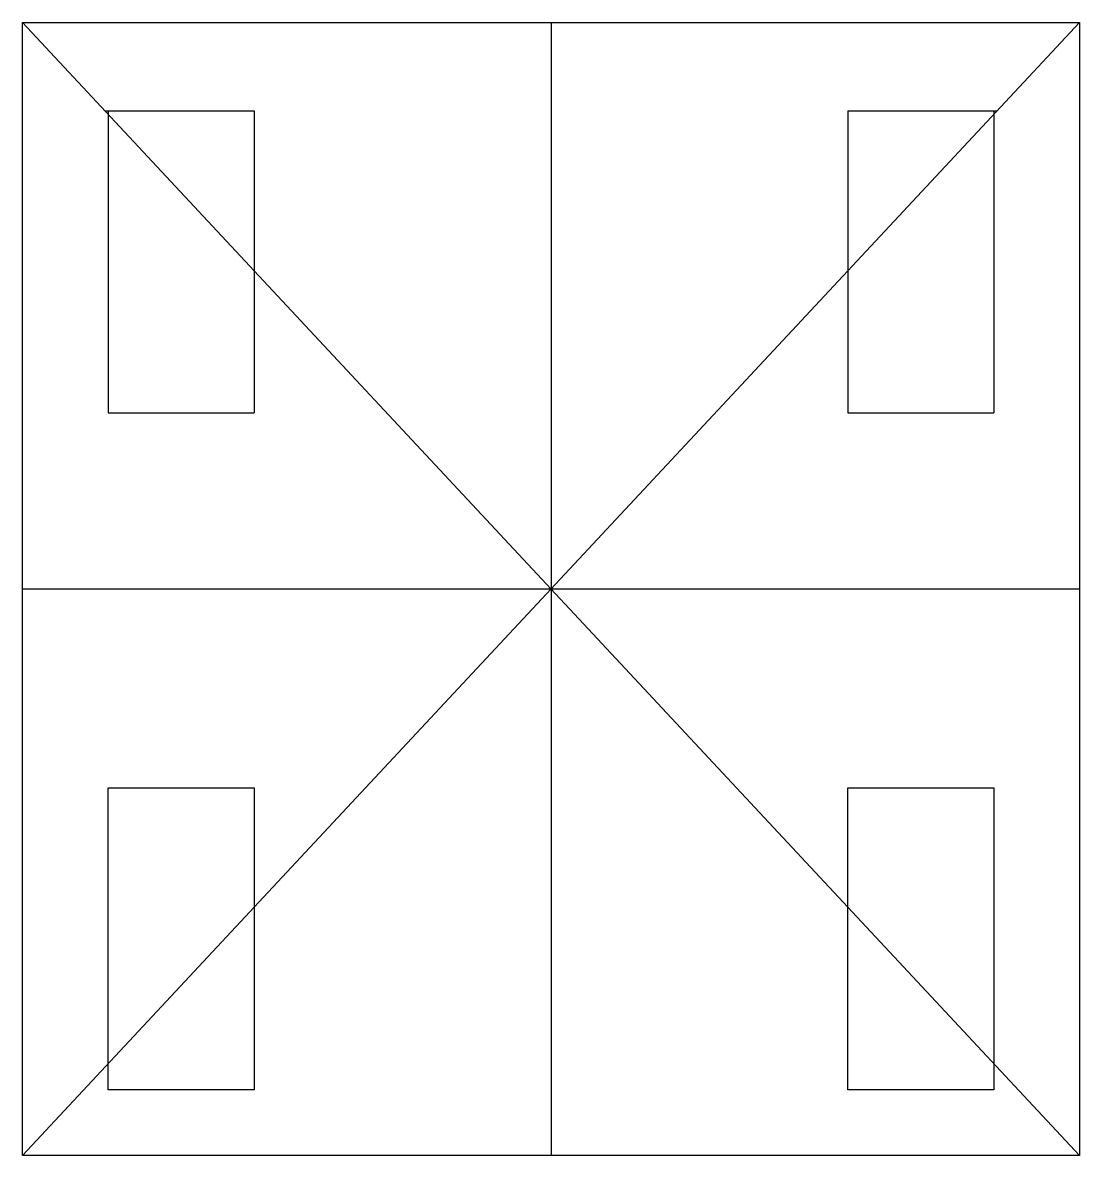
# Model space of a CAD drawing. Header units: millimetres. Extents: x -21 to 21, y -22.5 to 22.5.
import ezdxf

# ---------------------------------------------------------------- set-up
doc = ezdxf.new("R2010")
doc.units = ezdxf.units.MM
doc.layers.get('0').update_dxf_attribs({"linetype": 'CONTINUOUS'})

msp = doc.modelspace()

# ---------------------------------------------------------------- linework, layer by layer
for p, q in [((21, -22.5), (-21, 22.5)), ((-21, -22.5), (21, 22.5)), ((0, 22.5), (0, -22.5)), ((-17.733, 19), (-11.8, 19)), ((-17.6, 19), (-17.6, 7)), ((-11.8, 19), (-11.8, 7)), ((11.8, 19), (11.8, 7)), ((11.8, 19), (17.733, 19)), ((17.6, 19), (17.6, 7)), ((-17.6, 7), (-11.8, 7)), ((11.8, 7), (17.6, 7)), ((-21, 0), (21, 0))]:
    msp.add_line(p, q)
for points in [[(21, -22.5), (-21, -22.5), (-21, 22.5), (21, 22.5)], [(-11.8, -7.9), (-11.8, -19.9), (-17.6, -19.9), (-17.6, -7.9)], [(17.6, -7.9), (17.6, -19.9), (11.8, -19.9), (11.8, -7.9)]]:
    msp.add_lwpolyline(points, close=True)

doc.saveas('drawing.dxf')
